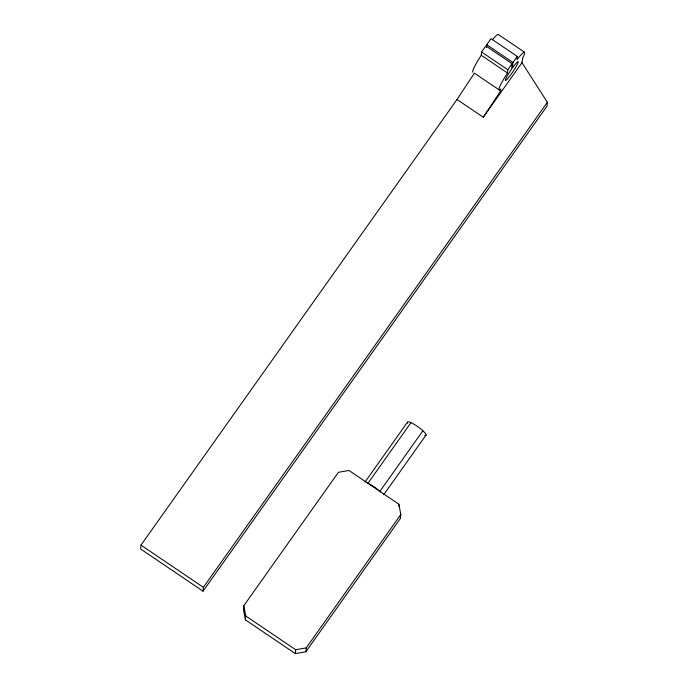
<?xml version="1.0" encoding="UTF-8"?>
<svg xmlns="http://www.w3.org/2000/svg" width="688" height="688" viewBox="0 0 688 688"><rect width="100%" height="100%" fill="white"/><g stroke="black" fill="none" stroke-linecap="round" stroke-linejoin="round"><path stroke-width="1.03" d="M457.013 99.493L483.268 117.244L500.658 90.919L474.402 73.169L457.013 99.493L140.98 545.128L140.636 548.998L203.037 591.19L547.02 106.141L547.364 102.271L521.968 62.677L522.768 57.835A22.738 2.528 -55.9 0 0 518.666 57.534L516.972 59.675L517.264 56.416L491.008 38.657L486.708 44.72L486.468 47.438M203.037 591.19L203.381 587.32L547.364 102.271M243.819 605.689L243.475 609.568L245.418 619.845L295.333 653.6L305.876 651.76L400.468 518.365L400.812 514.495L398.877 504.218L348.954 470.463L338.419 472.303L243.819 605.689L245.762 615.975L245.418 619.845M295.333 653.6L295.677 649.73L245.762 615.975M305.876 651.76L306.22 647.881L400.812 514.495M398.705 506.153L398.877 504.218M472.991 72.18A22.738 2.528 -55.9 0 1 479.51 57.973L481.256 55.264L481.548 51.996L485.848 45.933L512.104 63.692L511.623 69.127L510.376 70.933A11.369 1.264 -55.9 0 0 506.411 79.954A11.369 1.264 -55.9 0 0 516.98 65.05A11.369 1.264 -55.9 0 0 513.712 66.229L512.483 67.914L512.964 62.479L517.264 56.416M500.658 90.919L500.83 88.967L500.425 89.345A22.738 2.528 -55.9 0 1 505.775 75.723L507.512 73.014L507.804 69.755L512.104 63.692M483.268 117.244L521.968 62.677M364.993 482.082L407.382 422.312M367.942 483.303L410.942 422.664M379.888 491.378L422.888 430.748M383.715 494.732L426.096 434.971M295.677 649.73L306.22 647.881M367.289 482.993L369.258 483.905A11.369 2.227 35.3 0 1 378.615 490.234L380.524 491.946M524.402 52.15L498.146 34.4A22.738 2.528 -55.9 0 0 492.41 39.784M486.708 44.72L512.964 62.479M481.548 51.996L507.804 69.755M481.256 55.264L507.512 73.014M140.98 545.128L203.381 587.32M400.081 516.31L400.468 518.365M424.728 435.401A11.369 2.227 35.3 0 0 423.516 431.316L421.615 429.604A11.369 2.227 35.3 0 0 412.258 423.275L410.28 422.363A11.369 2.227 35.3 0 0 407.64 423.189"/></g></svg>
